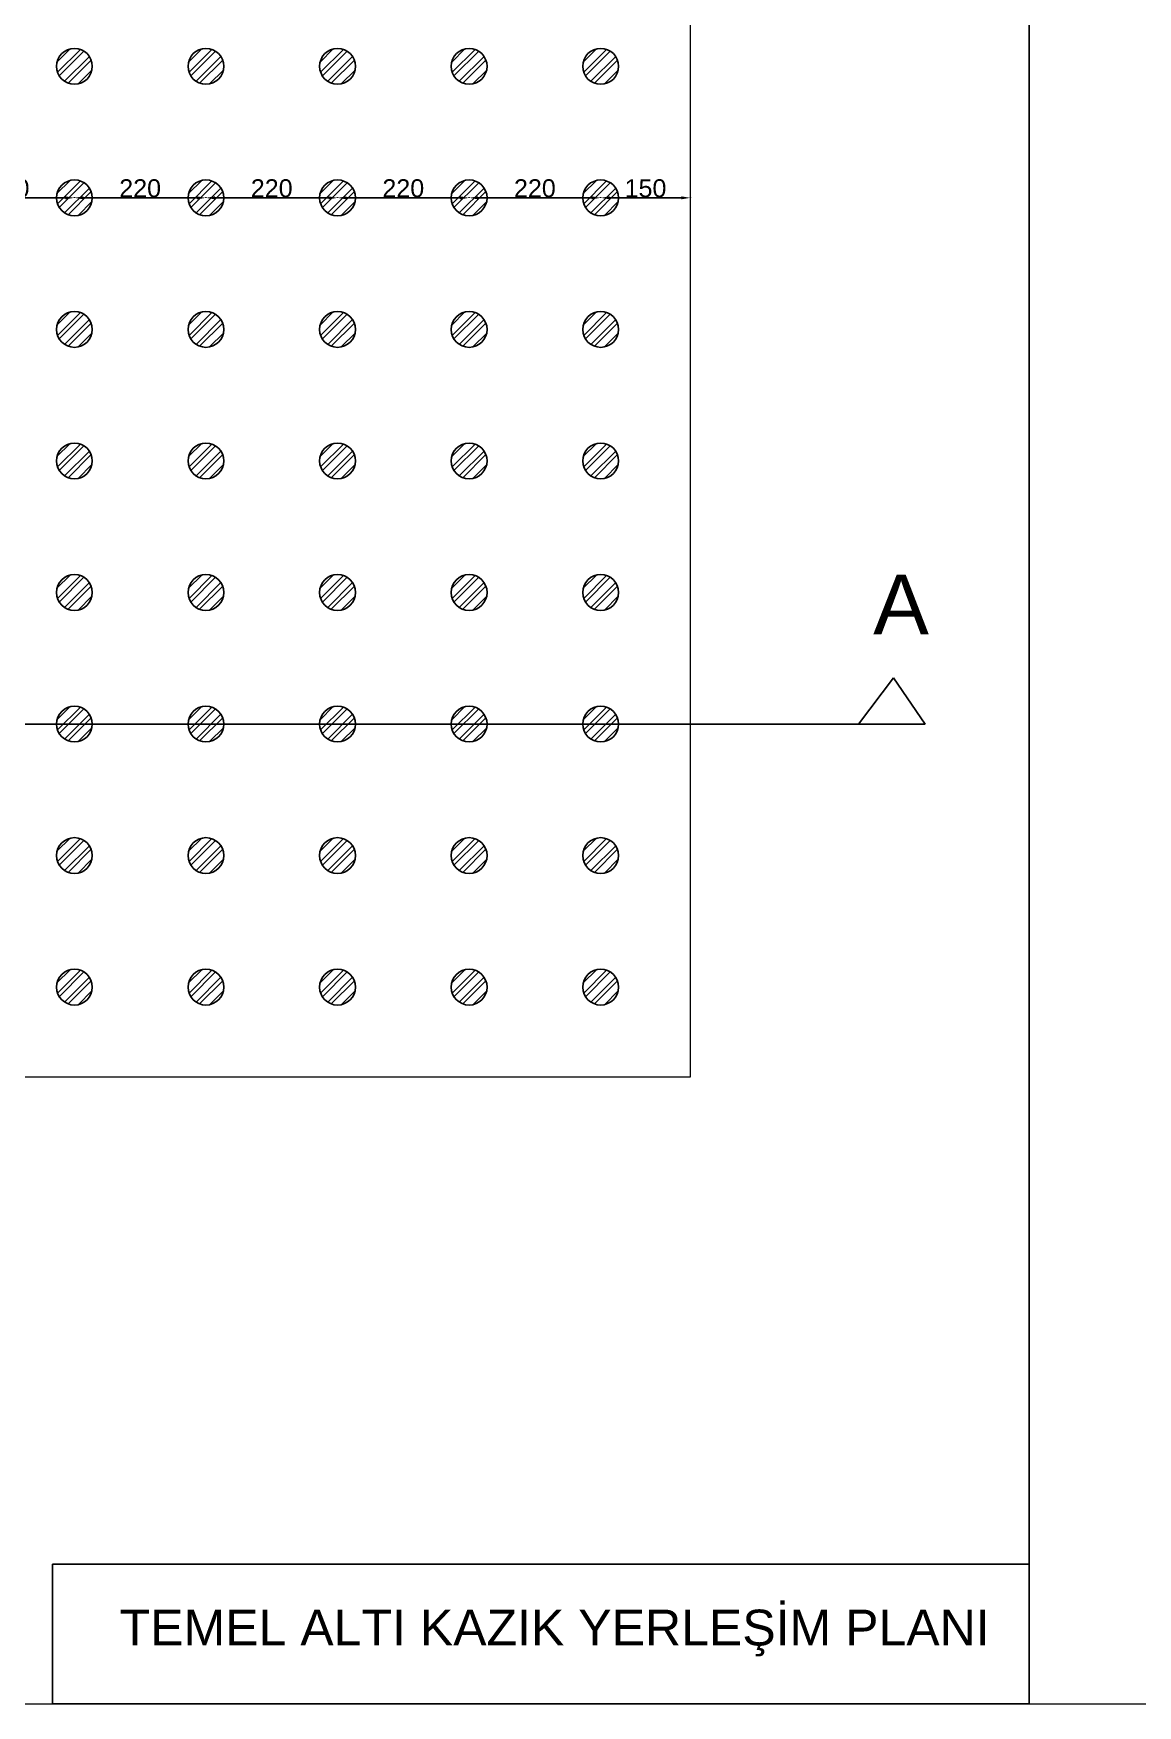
# Model space of a CAD drawing. Header units: millimetres. Extents: x -2888 to 18917, y -816 to 5133.
# Drawn here: x 5626 to 7472, y -816 to 1980 of the extents above; entities that cross this region are included whole.
import ezdxf

# ---------------------------------------------------------------- set-up
doc = ezdxf.new("R2010")
doc.units = ezdxf.units.MM
doc.layers.add('A-DIM IN VER', color=192, linetype='Continuous', lineweight=0)
doc.layers.add('CPD_antet2', color=190, linetype='Continuous')
doc.layers.add('KA TARAMA', color=7, linetype='Continuous')
doc.styles.get("Standard").update_dxf_attribs({"font": 'arial.ttf'})
doc.dimstyles.new('ISO-25', dxfattribs={"dimtxt": 30, "dimasz": 15, "dimexe": 1.25, "dimexo": 0.625, "dimtad": 1, "dimtxsty": 'Standard', "dimcen": 2.5, "dimclrd": 8, "dimclre": 8, "dimclrt": 8, "dimadec": 0, "dimazin": 0, "dimtfac": 1, "dimtmove": 0, "dimatfit": 3, "dimfxl": 1, "dimarcsym": 0})

# ---------------------------------------------------------------- blocks, each defined once
blk = doc.blocks.new('*D62')
at = {"color": 8, "lineweight": -2}
for p, q in [((5474.6, 1706.1), (5474.6, 1706.7)), ((5694.6, 1706.1), (5694.6, 1706.7)), ((5489.6, 1705.5), (5679.6, 1705.5))]:
    blk.add_line(p, q, dxfattribs=at)
at = {"color": 8}
for points in [[(5489.6, 1708), (5489.6, 1703), (5474.6, 1705.5)], [(5679.6, 1708), (5679.6, 1703), (5694.6, 1705.5)]]:
    blk.add_solid(points, dxfattribs=at)
at = {"layer": 'Defpoints', "color": 0}
for p in [(5474.6, 1705.5), (5694.6, 1705.5), (5694.6, 1705.5)]:
    blk.add_point(p, dxfattribs=at)
at = {"color": 8, "insert": (5584.6, 1721.4), "char_height": 30, "attachment_point": 5}
blk.add_mtext('220', dxfattribs=at)
blk = doc.blocks.new('*D63')
at = {"color": 8, "lineweight": -2}
for p, q in [((5694.6, 1706.1), (5694.6, 1706.7)), ((5914.6, 1706.1), (5914.6, 1706.7)), ((5709.6, 1705.5), (5899.6, 1705.5))]:
    blk.add_line(p, q, dxfattribs=at)
at = {"color": 8}
for points in [[(5709.6, 1708), (5709.6, 1703), (5694.6, 1705.5)], [(5899.6, 1708), (5899.6, 1703), (5914.6, 1705.5)]]:
    blk.add_solid(points, dxfattribs=at)
at = {"layer": 'Defpoints', "color": 0}
for p in [(5694.6, 1705.5), (5914.6, 1705.5), (5914.6, 1705.5)]:
    blk.add_point(p, dxfattribs=at)
at = {"color": 8, "insert": (5804.6, 1721.4), "char_height": 30, "attachment_point": 5}
blk.add_mtext('220', dxfattribs=at)
blk = doc.blocks.new('*D64')
at = {"color": 8, "lineweight": -2}
for p, q in [((5914.6, 1706.1), (5914.6, 1706.7)), ((6134.6, 1706.1), (6134.6, 1706.7)), ((5929.6, 1705.5), (6119.6, 1705.5))]:
    blk.add_line(p, q, dxfattribs=at)
at = {"color": 8}
for points in [[(5929.6, 1708), (5929.6, 1703), (5914.6, 1705.5)], [(6119.6, 1708), (6119.6, 1703), (6134.6, 1705.5)]]:
    blk.add_solid(points, dxfattribs=at)
at = {"layer": 'Defpoints', "color": 0}
for p in [(5914.6, 1705.5), (6134.6, 1705.5), (6134.6, 1705.5)]:
    blk.add_point(p, dxfattribs=at)
at = {"color": 8, "insert": (6024.6, 1721.4), "char_height": 30, "attachment_point": 5}
blk.add_mtext('220', dxfattribs=at)
blk = doc.blocks.new('*D65')
at = {"color": 8, "lineweight": -2}
for p, q in [((6134.6, 1706.1), (6134.6, 1706.7)), ((6354.6, 1706.1), (6354.6, 1706.7)), ((6149.6, 1705.5), (6339.6, 1705.5))]:
    blk.add_line(p, q, dxfattribs=at)
at = {"color": 8}
for points in [[(6149.6, 1708), (6149.6, 1703), (6134.6, 1705.5)], [(6339.6, 1708), (6339.6, 1703), (6354.6, 1705.5)]]:
    blk.add_solid(points, dxfattribs=at)
at = {"layer": 'Defpoints', "color": 0}
for p in [(6134.6, 1705.5), (6354.6, 1705.5), (6354.6, 1705.5)]:
    blk.add_point(p, dxfattribs=at)
at = {"color": 8, "insert": (6244.6, 1721.4), "char_height": 30, "attachment_point": 5}
blk.add_mtext('220', dxfattribs=at)
blk = doc.blocks.new('*D66')
at = {"color": 8, "lineweight": -2}
for p, q in [((6354.6, 1706.1), (6354.6, 1706.7)), ((6574.6, 1706.1), (6574.6, 1706.7)), ((6369.6, 1705.5), (6559.6, 1705.5))]:
    blk.add_line(p, q, dxfattribs=at)
at = {"color": 8}
for points in [[(6369.6, 1708), (6369.6, 1703), (6354.6, 1705.5)], [(6559.6, 1708), (6559.6, 1703), (6574.6, 1705.5)]]:
    blk.add_solid(points, dxfattribs=at)
at = {"layer": 'Defpoints', "color": 0}
for p in [(6354.6, 1705.5), (6574.6, 1705.5), (6574.6, 1705.5)]:
    blk.add_point(p, dxfattribs=at)
at = {"color": 8, "insert": (6464.6, 1721.4), "char_height": 30, "attachment_point": 5}
blk.add_mtext('220', dxfattribs=at)
blk = doc.blocks.new('*D67')
at = {"color": 8, "lineweight": -2}
for p, q in [((6574.6, 1706.1), (6574.6, 1706.7)), ((6724.6, 1706.1), (6724.6, 1706.7)), ((6589.6, 1705.5), (6709.6, 1705.5))]:
    blk.add_line(p, q, dxfattribs=at)
at = {"color": 8}
for points in [[(6589.6, 1708), (6589.6, 1703), (6574.6, 1705.5)], [(6709.6, 1708), (6709.6, 1703), (6724.6, 1705.5)]]:
    blk.add_solid(points, dxfattribs=at)
at = {"layer": 'Defpoints', "color": 0}
for p in [(6574.6, 1705.5), (6724.6, 1705.5), (6724.6, 1705.5)]:
    blk.add_point(p, dxfattribs=at)
at = {"color": 8, "insert": (6649.6, 1721.4), "char_height": 30, "attachment_point": 5}
blk.add_mtext('150', dxfattribs=at)

msp = doc.modelspace()

# ---------------------------------------------------------------- hatches: boundary and pattern name
at = {"layer": 'KA TARAMA'}
h = msp.add_hatch(dxfattribs=at)
h.set_pattern_fill('ANSI32', color=1, scale=2)
h.set_pattern_definition([(45, (3009.373, -2142.36), (-13.470384, 13.470384), []), (45, (3018.353, -2142.36), (-13.470384, 13.470384), [])])
h.paths.add_polyline_path([(5664.6417, 1925.4774, 1), (5724.6417, 1925.4774, 1)])
h = msp.add_hatch(dxfattribs=at)
h.set_pattern_fill('ANSI32', color=1, scale=2)
h.set_pattern_definition([(45, (3229.373, -2142.36), (-13.470384, 13.470384), []), (45, (3238.353, -2142.36), (-13.470384, 13.470384), [])])
h.paths.add_polyline_path([(5884.6417, 1925.4774, 1), (5944.6417, 1925.4774, 1)])
h = msp.add_hatch(dxfattribs=at)
h.set_pattern_fill('ANSI32', color=1, scale=2)
h.set_pattern_definition([(45, (3449.373, -2142.36), (-13.470384, 13.470384), []), (45, (3458.353, -2142.36), (-13.470384, 13.470384), [])])
h.paths.add_polyline_path([(6104.6417, 1925.4774, 1), (6164.6417, 1925.4774, 1)])
h = msp.add_hatch(dxfattribs=at)
h.set_pattern_fill('ANSI32', color=1, scale=2)
h.set_pattern_definition([(45, (3669.373, -2142.36), (-13.470384, 13.470384), []), (45, (3678.353, -2142.36), (-13.470384, 13.470384), [])])
h.paths.add_polyline_path([(6324.6417, 1925.4774, 1), (6384.6417, 1925.4774, 1)])
h = msp.add_hatch(dxfattribs=at)
h.set_pattern_fill('ANSI32', color=1, scale=2)
h.set_pattern_definition([(45, (3889.373, -2142.36), (-13.470384, 13.470384), []), (45, (3898.353, -2142.36), (-13.470384, 13.470384), [])])
h.paths.add_polyline_path([(6544.6417, 1925.4774, 1), (6604.6417, 1925.4774, 1)])
h = msp.add_hatch(dxfattribs=at)
h.set_pattern_fill('ANSI32', color=1, scale=2)
h.set_pattern_definition([(45, (3009.373, -2362.36), (-13.470384, 13.470384), []), (45, (3018.353, -2362.36), (-13.470384, 13.470384), [])])
h.paths.add_polyline_path([(5664.6417, 1705.4774, 1), (5724.6417, 1705.4774, 1)])
h = msp.add_hatch(dxfattribs=at)
h.set_pattern_fill('ANSI32', color=1, scale=2)
h.set_pattern_definition([(45, (3229.373, -2362.36), (-13.470384, 13.470384), []), (45, (3238.353, -2362.36), (-13.470384, 13.470384), [])])
h.paths.add_polyline_path([(5884.6417, 1705.4774, 1), (5944.6417, 1705.4774, 1)])
h = msp.add_hatch(dxfattribs=at)
h.set_pattern_fill('ANSI32', color=1, scale=2)
h.set_pattern_definition([(45, (3449.373, -2362.36), (-13.470384, 13.470384), []), (45, (3458.353, -2362.36), (-13.470384, 13.470384), [])])
h.paths.add_polyline_path([(6104.6417, 1705.4774, 1), (6164.6417, 1705.4774, 1)])
h = msp.add_hatch(dxfattribs=at)
h.set_pattern_fill('ANSI32', color=1, scale=2)
h.set_pattern_definition([(45, (3669.373, -2362.36), (-13.470384, 13.470384), []), (45, (3678.353, -2362.36), (-13.470384, 13.470384), [])])
h.paths.add_polyline_path([(6324.6417, 1705.4774, 1), (6384.6417, 1705.4774, 1)])
h = msp.add_hatch(dxfattribs=at)
h.set_pattern_fill('ANSI32', color=1, scale=2)
h.set_pattern_definition([(45, (3889.373, -2362.36), (-13.470384, 13.470384), []), (45, (3898.353, -2362.36), (-13.470384, 13.470384), [])])
h.paths.add_polyline_path([(6544.6417, 1705.4774, 1), (6604.6417, 1705.4774, 1)])
h = msp.add_hatch(dxfattribs=at)
h.set_pattern_fill('ANSI32', color=1, scale=2)
h.set_pattern_definition([(45, (3009.373, -2582.36), (-13.470384, 13.470384), []), (45, (3018.353, -2582.36), (-13.470384, 13.470384), [])])
h.paths.add_polyline_path([(5664.6417, 1485.4774, 1), (5724.6417, 1485.4774, 1)])
h = msp.add_hatch(dxfattribs=at)
h.set_pattern_fill('ANSI32', color=1, scale=2)
h.set_pattern_definition([(45, (3229.373, -2582.36), (-13.470384, 13.470384), []), (45, (3238.353, -2582.36), (-13.470384, 13.470384), [])])
h.paths.add_polyline_path([(5884.6417, 1485.4774, 1), (5944.6417, 1485.4774, 1)])
h = msp.add_hatch(dxfattribs=at)
h.set_pattern_fill('ANSI32', color=1, scale=2)
h.set_pattern_definition([(45, (3449.373, -2582.36), (-13.470384, 13.470384), []), (45, (3458.353, -2582.36), (-13.470384, 13.470384), [])])
h.paths.add_polyline_path([(6104.6417, 1485.4774, 1), (6164.6417, 1485.4774, 1)])
h = msp.add_hatch(dxfattribs=at)
h.set_pattern_fill('ANSI32', color=1, scale=2)
h.set_pattern_definition([(45, (3669.373, -2582.36), (-13.470384, 13.470384), []), (45, (3678.353, -2582.36), (-13.470384, 13.470384), [])])
h.paths.add_polyline_path([(6324.6417, 1485.4774, 1), (6384.6417, 1485.4774, 1)])
h = msp.add_hatch(dxfattribs=at)
h.set_pattern_fill('ANSI32', color=1, scale=2)
h.set_pattern_definition([(45, (3889.373, -2582.36), (-13.470384, 13.470384), []), (45, (3898.353, -2582.36), (-13.470384, 13.470384), [])])
h.paths.add_polyline_path([(6544.6417, 1485.4774, 1), (6604.6417, 1485.4774, 1)])
h = msp.add_hatch(dxfattribs=at)
h.set_pattern_fill('ANSI32', color=1, scale=2)
h.set_pattern_definition([(45, (3009.373, -2802.36), (-13.470384, 13.470384), []), (45, (3018.353, -2802.36), (-13.470384, 13.470384), [])])
h.paths.add_polyline_path([(5664.6417, 1265.4774, 1), (5724.6417, 1265.4774, 1)])
h = msp.add_hatch(dxfattribs=at)
h.set_pattern_fill('ANSI32', color=1, scale=2)
h.set_pattern_definition([(45, (3229.373, -2802.36), (-13.470384, 13.470384), []), (45, (3238.353, -2802.36), (-13.470384, 13.470384), [])])
h.paths.add_polyline_path([(5884.6417, 1265.4774, 1), (5944.6417, 1265.4774, 1)])
h = msp.add_hatch(dxfattribs=at)
h.set_pattern_fill('ANSI32', color=1, scale=2)
h.set_pattern_definition([(45, (3449.373, -2802.36), (-13.470384, 13.470384), []), (45, (3458.353, -2802.36), (-13.470384, 13.470384), [])])
h.paths.add_polyline_path([(6104.6417, 1265.4774, 1), (6164.6417, 1265.4774, 1)])
h = msp.add_hatch(dxfattribs=at)
h.set_pattern_fill('ANSI32', color=1, scale=2)
h.set_pattern_definition([(45, (3669.373, -2802.36), (-13.470384, 13.470384), []), (45, (3678.353, -2802.36), (-13.470384, 13.470384), [])])
h.paths.add_polyline_path([(6324.6417, 1265.4774, 1), (6384.6417, 1265.4774, 1)])
h = msp.add_hatch(dxfattribs=at)
h.set_pattern_fill('ANSI32', color=1, scale=2)
h.set_pattern_definition([(45, (3889.373, -2802.36), (-13.470384, 13.470384), []), (45, (3898.353, -2802.36), (-13.470384, 13.470384), [])])
h.paths.add_polyline_path([(6544.6417, 1265.4774, 1), (6604.6417, 1265.4774, 1)])
h = msp.add_hatch(dxfattribs=at)
h.set_pattern_fill('ANSI32', color=1, scale=2)
h.set_pattern_definition([(45, (3009.373, -3022.36), (-13.470384, 13.470384), []), (45, (3018.353, -3022.36), (-13.470384, 13.470384), [])])
h.paths.add_polyline_path([(5664.6417, 1045.4774, 1), (5724.6417, 1045.4774, 1)])
h = msp.add_hatch(dxfattribs=at)
h.set_pattern_fill('ANSI32', color=1, scale=2)
h.set_pattern_definition([(45, (3229.373, -3022.36), (-13.470384, 13.470384), []), (45, (3238.353, -3022.36), (-13.470384, 13.470384), [])])
h.paths.add_polyline_path([(5884.6417, 1045.4774, 1), (5944.6417, 1045.4774, 1)])
h = msp.add_hatch(dxfattribs=at)
h.set_pattern_fill('ANSI32', color=1, scale=2)
h.set_pattern_definition([(45, (3449.373, -3022.36), (-13.470384, 13.470384), []), (45, (3458.353, -3022.36), (-13.470384, 13.470384), [])])
h.paths.add_polyline_path([(6104.6417, 1045.4774, 1), (6164.6417, 1045.4774, 1)])
h = msp.add_hatch(dxfattribs=at)
h.set_pattern_fill('ANSI32', color=1, scale=2)
h.set_pattern_definition([(45, (3669.373, -3022.36), (-13.470384, 13.470384), []), (45, (3678.353, -3022.36), (-13.470384, 13.470384), [])])
h.paths.add_polyline_path([(6324.6417, 1045.4774, 1), (6384.6417, 1045.4774, 1)])
h = msp.add_hatch(dxfattribs=at)
h.set_pattern_fill('ANSI32', color=1, scale=2)
h.set_pattern_definition([(45, (3889.373, -3022.36), (-13.470384, 13.470384), []), (45, (3898.353, -3022.36), (-13.470384, 13.470384), [])])
h.paths.add_polyline_path([(6544.6417, 1045.4774, 1), (6604.6417, 1045.4774, 1)])
h = msp.add_hatch(dxfattribs=at)
h.set_pattern_fill('ANSI32', color=1, scale=2)
h.set_pattern_definition([(45, (3009.373, -3242.36), (-13.470384, 13.470384), []), (45, (3018.353, -3242.36), (-13.470384, 13.470384), [])])
h.paths.add_polyline_path([(5664.6417, 825.4774, 1), (5724.6417, 825.4774, 1)])
h = msp.add_hatch(dxfattribs=at)
h.set_pattern_fill('ANSI32', color=1, scale=2)
h.set_pattern_definition([(45, (3229.373, -3242.36), (-13.470384, 13.470384), []), (45, (3238.353, -3242.36), (-13.470384, 13.470384), [])])
h.paths.add_polyline_path([(5884.6417, 825.4774, 1), (5944.6417, 825.4774, 1)])
h = msp.add_hatch(dxfattribs=at)
h.set_pattern_fill('ANSI32', color=1, scale=2)
h.set_pattern_definition([(45, (3449.373, -3242.36), (-13.470384, 13.470384), []), (45, (3458.353, -3242.36), (-13.470384, 13.470384), [])])
h.paths.add_polyline_path([(6104.6417, 825.4774, 1), (6164.6417, 825.4774, 1)])
h = msp.add_hatch(dxfattribs=at)
h.set_pattern_fill('ANSI32', color=1, scale=2)
h.set_pattern_definition([(45, (3669.373, -3242.36), (-13.470384, 13.470384), []), (45, (3678.353, -3242.36), (-13.470384, 13.470384), [])])
h.paths.add_polyline_path([(6324.6417, 825.4774, 1), (6384.6417, 825.4774, 1)])
h = msp.add_hatch(dxfattribs=at)
h.set_pattern_fill('ANSI32', color=1, scale=2)
h.set_pattern_definition([(45, (3889.373, -3242.36), (-13.470384, 13.470384), []), (45, (3898.353, -3242.36), (-13.470384, 13.470384), [])])
h.paths.add_polyline_path([(6544.6417, 825.4774, 1), (6604.6417, 825.4774, 1)])
h = msp.add_hatch(dxfattribs=at)
h.set_pattern_fill('ANSI32', color=1, scale=2)
h.set_pattern_definition([(45, (3009.373, -3462.36), (-13.470384, 13.470384), []), (45, (3018.353, -3462.36), (-13.470384, 13.470384), [])])
h.paths.add_polyline_path([(5664.6417, 605.4774, 1), (5724.6417, 605.4774, 1)])
h = msp.add_hatch(dxfattribs=at)
h.set_pattern_fill('ANSI32', color=1, scale=2)
h.set_pattern_definition([(45, (3229.373, -3462.36), (-13.470384, 13.470384), []), (45, (3238.353, -3462.36), (-13.470384, 13.470384), [])])
h.paths.add_polyline_path([(5884.6417, 605.4774, 1), (5944.6417, 605.4774, 1)])
h = msp.add_hatch(dxfattribs=at)
h.set_pattern_fill('ANSI32', color=1, scale=2)
h.set_pattern_definition([(45, (3449.373, -3462.36), (-13.470384, 13.470384), []), (45, (3458.353, -3462.36), (-13.470384, 13.470384), [])])
h.paths.add_polyline_path([(6104.6417, 605.4774, 1), (6164.6417, 605.4774, 1)])
h = msp.add_hatch(dxfattribs=at)
h.set_pattern_fill('ANSI32', color=1, scale=2)
h.set_pattern_definition([(45, (3669.373, -3462.36), (-13.470384, 13.470384), []), (45, (3678.353, -3462.36), (-13.470384, 13.470384), [])])
h.paths.add_polyline_path([(6324.6417, 605.4774, 1), (6384.6417, 605.4774, 1)])
h = msp.add_hatch(dxfattribs=at)
h.set_pattern_fill('ANSI32', color=1, scale=2)
h.set_pattern_definition([(45, (3889.373, -3462.36), (-13.470384, 13.470384), []), (45, (3898.353, -3462.36), (-13.470384, 13.470384), [])])
h.paths.add_polyline_path([(6544.6417, 605.4774, 1), (6604.6417, 605.4774, 1)])
h = msp.add_hatch(dxfattribs=at)
h.set_pattern_fill('ANSI32', color=1, scale=2)
h.set_pattern_definition([(45, (3009.373, -3682.36), (-13.470384, 13.470384), []), (45, (3018.353, -3682.36), (-13.470384, 13.470384), [])])
h.paths.add_polyline_path([(5664.6417, 385.4774, 1), (5724.6417, 385.4774, 1)])
h = msp.add_hatch(dxfattribs=at)
h.set_pattern_fill('ANSI32', color=1, scale=2)
h.set_pattern_definition([(45, (3229.373, -3682.36), (-13.470384, 13.470384), []), (45, (3238.353, -3682.36), (-13.470384, 13.470384), [])])
h.paths.add_polyline_path([(5884.6417, 385.4774, 1), (5944.6417, 385.4774, 1)])
h = msp.add_hatch(dxfattribs=at)
h.set_pattern_fill('ANSI32', color=1, scale=2)
h.set_pattern_definition([(45, (3449.373, -3682.36), (-13.470384, 13.470384), []), (45, (3458.353, -3682.36), (-13.470384, 13.470384), [])])
h.paths.add_polyline_path([(6104.6417, 385.4774, 1), (6164.6417, 385.4774, 1)])
h = msp.add_hatch(dxfattribs=at)
h.set_pattern_fill('ANSI32', color=1, scale=2)
h.set_pattern_definition([(45, (3669.373, -3682.36), (-13.470384, 13.470384), []), (45, (3678.353, -3682.36), (-13.470384, 13.470384), [])])
h.paths.add_polyline_path([(6324.6417, 385.4774, 1), (6384.6417, 385.4774, 1)])
h = msp.add_hatch(dxfattribs=at)
h.set_pattern_fill('ANSI32', color=1, scale=2)
h.set_pattern_definition([(45, (3889.373, -3682.36), (-13.470384, 13.470384), []), (45, (3898.353, -3682.36), (-13.470384, 13.470384), [])])
h.paths.add_polyline_path([(6544.6417, 385.4774, 1), (6604.6417, 385.4774, 1)])

# ---------------------------------------------------------------- linework, layer by layer
at = {"color": 8}
for p, q in [((7064.395, 902.4792), (7005.4939, 825.4774)), ((7117.1927, 825.4774), (7064.395, 902.4792)), ((2698.9232, 825.4774), (7117.1927, 825.4774))]:
    msp.add_line(p, q, dxfattribs=at)
at = {"color": 1}
for centre in [(5694.6417, 1925.4774), (5914.6417, 1925.4774), (6134.6417, 1925.4774), (6354.6417, 1925.4774), (6574.6417, 1925.4774), (5694.6417, 1705.4774), (5914.6417, 1705.4774), (6134.6417, 1705.4774), (6354.6417, 1705.4774), (6574.6417, 1705.4774), (5694.6417, 1485.4774), (5914.6417, 1485.4774), (6134.6417, 1485.4774), (6354.6417, 1485.4774), (6574.6417, 1485.4774), (5694.6417, 1265.4774), (5914.6417, 1265.4774), (6134.6417, 1265.4774), (6354.6417, 1265.4774), (6574.6417, 1265.4774), (5694.6417, 1045.4774), (5914.6417, 1045.4774), (6134.6417, 1045.4774), (6354.6417, 1045.4774), (6574.6417, 1045.4774), (5694.6417, 825.4774), (5914.6417, 825.4774), (6134.6417, 825.4774), (6354.6417, 825.4774), (6574.6417, 825.4774), (5694.6417, 605.4774), (5914.6417, 605.4774), (6134.6417, 605.4774), (6354.6417, 605.4774), (6574.6417, 605.4774), (5694.6417, 385.4774), (5914.6417, 385.4774), (6134.6417, 385.4774), (6354.6417, 385.4774), (6574.6417, 385.4774)]:
    msp.add_circle(centre, 30, dxfattribs=at)
at = {"layer": 'A-DIM IN VER', "color": 2, "ltscale": 0.01}
msp.add_lwpolyline([(6724.6419, 3835.4774), (3124.6417, 3835.4774), (3124.6417, 235.4772), (6724.6416, 235.4775), (6724.6416, 3835.4774)], dxfattribs=at)
at = {"layer": 'A-DIM IN VER', "ltscale": 0.01}
msp.add_lwpolyline([(6724.6416, 3835.4774), (3124.6417, 3835.4774), (3124.6417, 235.4772), (6724.6419, 235.4772), (6724.6419, 3835.4774)], dxfattribs=at)
at = {"layer": 'CPD_antet2', "ltscale": 0.1}
msp.add_line((7291.8885, 5113.634), (7290.8681, -813.4114), dxfattribs=at)
for points in [[(2463.5611, -812.5803), (18916.8534, -816.106), (18908.9418, 5132.632), (2463.5611, 5107.77)], [(7290.8681, -579.8531), (5658.1622, -579.8531), (5658.1622, -813.4114), (7290.8681, -813.4114)]]:
    msp.add_lwpolyline(points, close=True, dxfattribs=at)

# ---------------------------------------------------------------- texts
at = {"color": 8, "insert": (7030.2669, 1075.5363), "char_height": 100, "attachment_point": 1}
msp.add_mtext_dynamic_manual_height_columns('A', width=245.972704, gutter_width=12.5, heights=[0], dxfattribs=at)
at = {"color": 7, "insert": (5580.958, -655.7082), "char_height": 59.8752, "attachment_point": 1}
msp.add_mtext_dynamic_manual_height_columns('{\\W8.1497; }TEMEL ALTI KAZIK YERLEŞİM PLANI', width=1824.247824, gutter_width=997.92, heights=[0], dxfattribs=at)

# ---------------------------------------------------------------- dimensions: what is measured, and where the dimension line sits
for base, p1, p2, picture, middle in [((5694.6417, 1705.4774), (5474.6417, 1705.4774), (5694.6417, 1705.4774), '*D62', (5584.6417, 1721.4195)), ((5914.6417, 1705.4774), (5694.6417, 1705.4774), (5914.6417, 1705.4774), '*D63', (5804.6417, 1721.4195)), ((6134.6417, 1705.4774), (5914.6417, 1705.4774), (6134.6417, 1705.4774), '*D64', (6024.6417, 1721.4195)), ((6354.6417, 1705.4774), (6134.6417, 1705.4774), (6354.6417, 1705.4774), '*D65', (6244.6417, 1721.4195)), ((6574.6417, 1705.4774), (6354.6417, 1705.4774), (6574.6417, 1705.4774), '*D66', (6464.6417, 1721.4195)), ((6724.6416, 1705.4774), (6574.6417, 1705.4774), (6724.6416, 1705.4774), '*D67', (6649.6417, 1721.4195))]:
    dim = msp.add_linear_dim(base=base, p1=p1, p2=p2, dimstyle='ISO-25', override={"dimtmove": 1})
    dim.commit()
    dim.dimension.update_dxf_attribs({"geometry": picture, "text_midpoint": middle})

doc.saveas('drawing.dxf')
